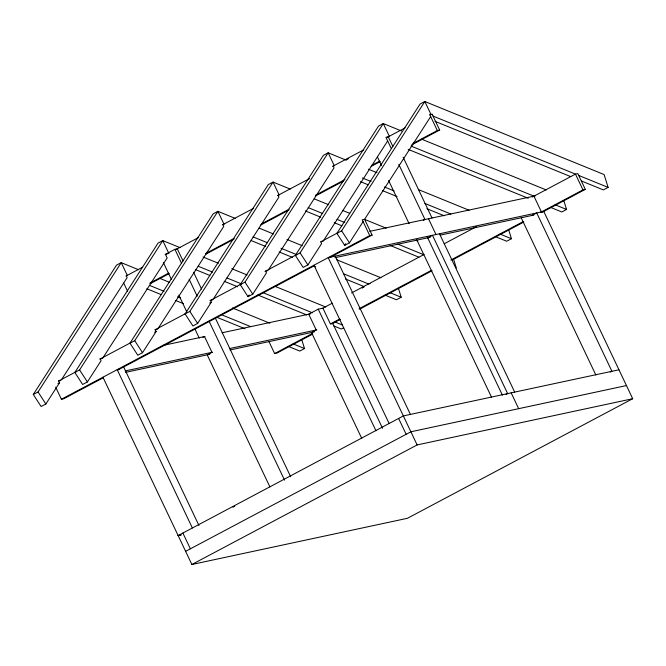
<?xml version="1.0" encoding="UTF-8"?>
<svg xmlns="http://www.w3.org/2000/svg" width="666" height="666" viewBox="0 0 666 666"><rect width="100%" height="100%" fill="white"/><g stroke="black" fill="none" stroke-linecap="round" stroke-linejoin="round"><path stroke-width="1" d="M61.006 380.452L58.658 380.952L59.524 382.767L45.862 404.004L41.109 406.518L33.3 394.488L116.492 265.168L121.237 262.645L138.495 269.68M33.3 394.488L38.045 391.974L121.237 262.645L127.414 275.649L126.24 275.899L127.098 277.714L61.563 379.578M167.191 253.979L165.434 254.354L167.149 257.975L102.547 358.408L100.2 358.907L101.057 360.714L87.396 381.951L82.651 384.473L74.842 372.444L158.033 243.115L162.779 240.601L180.036 247.627M74.842 372.444L79.587 369.921L162.779 240.601L168.948 253.604M157.675 329.146L155.328 329.645L156.185 331.452L142.524 352.689L137.779 355.211L129.97 343.181L213.153 213.861L217.907 211.338L235.165 218.373M129.97 343.181L134.715 340.659L217.907 211.338L224.076 224.342L222.902 224.592L223.768 226.398L158.233 328.271M212.804 299.883L210.456 300.383L211.313 302.197L197.652 323.426L192.907 325.949L185.09 313.919L268.281 184.599L273.035 182.076L290.293 189.111M185.09 313.919L189.843 311.397L273.035 182.076L279.204 195.08L278.03 195.329L278.896 197.136L213.361 299.009M267.932 270.621L265.584 271.12L266.442 272.935L252.78 294.164L248.035 296.686L240.218 284.657L323.41 155.336L328.163 152.814L346.378 160.24M240.218 284.657L244.971 282.143L328.163 152.814L334.332 165.817L333.158 166.067L334.016 167.874L268.49 269.747M248.035 296.686L249.126 294.988M322.277 241.525L320.712 241.858L321.57 243.673L307.908 264.91L303.163 267.424L295.346 255.394L378.538 126.074L383.283 123.551L401.506 130.977M295.346 255.394L300.1 252.88L383.283 123.551L389.46 136.555L385.939 137.313L391.267 148.518M323.052 241.358L387.662 140.926M363.103 221.62L349.45 242.857L344.697 245.379L336.888 233.35L420.08 104.021L424.825 101.507L604.112 174.559L608.116 187.412L603.363 189.927L581.526 181.027M336.888 233.35L341.633 230.827L424.825 101.507L431.002 114.51L432.176 114.252L439.668 130.036L411.696 144.888M344.697 245.379L345.796 243.681M364.593 219.314L372.086 235.09L369.747 235.597L362.246 219.813L364.593 219.314L430.686 116.567M165.135 254.512L174.925 249.317L177.256 248.818L183.108 261.03M126.082 275.982L142.599 267.216M176.548 249.192L198.576 237.504M222.436 224.842L253.638 208.283M277.497 195.613L309.615 178.571M332.559 166.392L363.753 149.833M387.612 137.163L405.053 127.914M346.828 159.557L348.668 158.583M149.742 283.192L168.689 273.127M205.844 253.413L234.207 238.353M261.655 223.784L289.102 209.216M315.634 195.13L344.913 179.595M371.445 165.509L379.678 161.139M412.953 143.473L437.321 130.544L439.668 130.036M150.283 283.641L169.231 273.584M205.444 254.362L233.808 239.31M260.339 225.225L288.703 210.173M315.234 196.087L343.598 181.027M371.045 166.458L380.194 161.605M58.5 381.044L75.941 371.786M99.8 359.124L130.994 342.557M154.853 329.895L185.14 313.819M209.915 300.674L241.117 284.107M264.976 271.445L297.094 254.395M320.954 241.733L338.386 232.476M57.934 383.608L59.524 382.767M154.604 332.292L156.185 331.452M209.732 303.03L211.313 302.197M55.678 387.187L61.405 399.259L369.747 235.597M103.213 377.813L63.753 398.759L61.405 399.259M117.899 370.013L314.277 265.776M329.878 257.501L372.086 235.09M202.889 337.354L204.479 336.505L212.004 352.356L207.226 354.895L269.921 486.929M423.368 220.321L424.958 219.48L398.801 164.385M427.705 237.862L432.484 235.323L507.625 393.581L506.035 394.422M382.567 428.338L332.75 323.443L330.411 323.942L322.918 308.158L318.223 309.166L308.733 314.202L316.225 329.986L311.472 332.509L361.73 438.345M322.194 308.541L332.292 303.188M351.556 292.957L424.051 254.479M444.247 243.756L476.431 226.673M532.342 197.003L575.466 174.109L577.813 173.601L585.306 189.385L542.182 212.279M362.162 288.07L364.002 287.096M531.984 215.459L536.729 212.945L611.896 371.228L610.297 372.069M268.897 341.483L274.625 353.554L312.254 333.583M330.602 323.843L339.785 318.964M359.057 308.741L431.551 270.254M450.824 260.031L523.318 221.553M540.75 212.296L582.966 189.885L585.306 189.385M312.762 334.049L276.973 353.047L274.625 353.554M332.034 323.826L340.293 319.439M359.565 309.207L432.059 270.729M452.247 260.015L523.826 222.019M301.756 339.66L304.529 348.551L299.775 351.074L288.386 346.428M343.689 327.764L341.317 329.021L333.716 325.924M398.426 288.345L401.19 297.244L396.445 299.758L385.048 295.121M508.682 229.828L511.446 238.719L506.701 241.242L495.304 236.596M563.802 200.566L566.575 209.457L561.829 211.979L550.432 207.334M232.975 507.192L234.807 506.218M185.631 551.34L410.889 431.776L626.456 385.564M102.947 377.206L191.875 564.493L417.132 444.93L632.7 398.718L543.772 211.43L328.205 257.642L417.132 444.93M632.7 398.718L407.442 518.29L191.875 564.493M437.321 130.544L429.828 114.76L432.176 114.252M369.688 231.36L535.497 195.821M334.923 257.709L430.228 237.279M440.368 235.106L533.866 215.06M370.113 283.608L368.548 283.941L343.523 273.743M162.362 345.579L204.945 336.455M222.178 332.759L310.606 313.803M119.53 369.147L117.191 369.647L192.349 527.938M125.25 370.929L212.437 352.239M229.67 348.543L316.858 329.853M125.566 372.361L209.715 354.32M229.995 349.975L314.494 331.859M618.964 369.788L403.363 415.925L178.138 535.564L181.185 534.906L178.105 535.497M429.828 114.76L431.002 114.51M433.033 116.067L575.466 174.109L582.966 189.885M578.671 175.416L608.116 187.412M435.023 121.329L570.72 176.623M421.636 139.177L546.278 189.968M411.022 146.07L533.932 196.154L541.425 211.938M555.178 204.812L566.575 209.457M408.191 149.375L528.221 198.285M368.431 169.222L377.056 172.735M418.281 189.535L469.097 210.248M362.354 177.964L371.012 181.493M384.49 186.98L394.114 190.909M424.908 203.455L450.89 214.044M500.049 234.074L511.446 238.719M360.489 181.66L368.19 184.798M382.625 190.676L397.061 196.562M426.898 208.716L444.222 215.776M314.26 198.876L328.638 204.737M343.023 210.598L349.733 213.328M365.076 219.58L386.163 228.18M415.884 240.284L417.807 241.067M308.183 207.617L322.619 213.503M337.054 219.38L344.755 222.519M397.694 244.089L423.676 254.678M305.361 210.922L320.762 217.199M334.232 222.685L341.933 225.824M390.06 245.429L418.931 257.201M259.132 228.138L273.51 233.999M286.938 239.469L302.272 245.721M336.788 259.782L380.894 277.755M253.055 236.88L267.491 242.765M280.969 248.251L296.37 254.529M389.793 292.599L401.19 297.244M251.199 240.576L265.634 246.462M279.104 251.948L292.582 257.442M313.753 266.067L315.676 266.85M345.512 279.004L363.803 286.455M203.047 257.009L218.381 263.261M231.81 268.731L247.144 274.975M274.95 286.305L325.766 307.018M198.193 266.25L212.596 272.119M226.998 277.988L241.4 283.858M263.486 292.857L312.462 312.812M334.665 321.861L342.266 324.958M195.363 269.547L209.773 275.416M224.176 281.285L237.612 286.763M257.784 294.98L306.751 314.935M159.59 278.271L169.172 282.184M232.451 307.967L269.847 323.201M149.659 285.439L164.094 291.325M177.564 296.82L180.453 297.993M221.836 314.86L250.707 326.623M293.132 343.906L304.529 348.551M146.836 288.744L161.272 294.63M175.707 300.516L183.408 303.646M217.091 317.374L244.996 328.746M341.633 230.827L349.45 242.857M300.1 252.88L307.908 264.91M244.971 282.143L252.78 294.164M189.843 311.397L197.652 323.426M134.715 340.659L142.524 352.689M79.587 369.921L87.396 381.951M38.045 391.974L45.862 404.004M521.22 217.815L595.845 374.991M403.18 157.276L431.993 217.973M439.518 233.816L514.668 392.074M428.496 218.756L435.989 234.54M511.18 392.89L518.672 408.674M388.27 136.813L392.857 146.453M427.289 236.988L502.405 395.179M377.497 157.068L381.501 165.509M388.636 180.528L409.124 223.693M416.7 239.643L491.558 397.286M335.239 256.135L410.398 414.418M398.651 418.514L406.143 434.299M313.961 265.201L389.119 423.493M318.223 309.166L375.974 430.785M193.548 272.203L201.565 289.094M215.384 318.181L290.676 476.764M174.925 249.317L181.61 263.395M189.186 279.345L197.203 296.237M209.232 321.57L284.532 480.144M163.345 262.479L171.329 279.287M178.863 295.155L186.846 311.963M194.822 328.771L199.259 338.112M123.693 283.067L127.664 291.417M123.393 366.392L198.918 525.432M182.884 533.041L190.376 548.826M453.554 259.082L456.318 267.982"/></g></svg>
